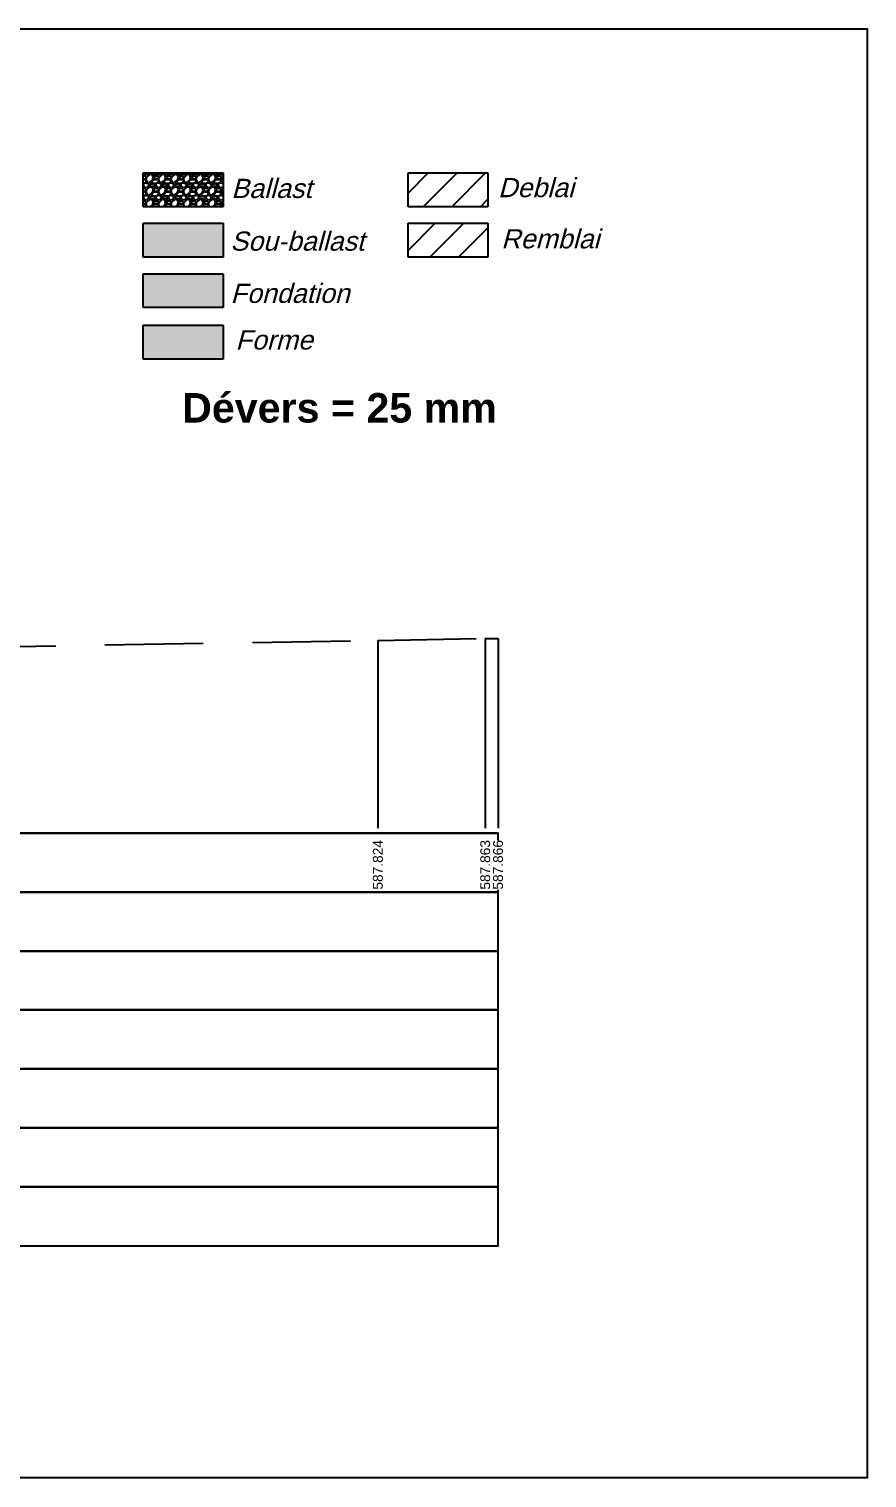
# Model space of a CAD drawing. Header units: millimetres. Extents: x 2762 to 3076, y 916 to 3305.
# Drawn here: x 2905.83 to 2922.89, y 3217.56 to 3247.06 of the extents above; entities that cross this region are included whole.
import ezdxf

# ---------------------------------------------------------------- set-up
doc = ezdxf.new("R2010")
doc.units = ezdxf.units.MM
doc.header["$LTSCALE"] = 2
doc.linetypes.add('CACHE', pattern=[9.525, 6.35, -3.175])
doc.linetypes.add('DASHED', pattern=[0.75, 0.5, -0.25])
doc.layers.add('C-ANNO-TABL-TEXT', color=150, linetype='Continuous')
doc.styles.add('ARIAL', font='arial.ttf')
doc.styles.add('C3D_Profil_Travers', font='romans.shx')
doc.styles.get("Standard").update_dxf_attribs({"font": 'arial.ttf'})

msp = doc.modelspace()

# ---------------------------------------------------------------- hatches: boundary and pattern name
h = msp.add_hatch(color=11)
h.dxf.hatch_style = 1
h.paths.add_polyline_path([(2909.781, 3243.101), (2908.155, 3243.101), (2908.155, 3242.409), (2909.781, 3242.409)])
h = msp.add_hatch(color=30)
h.dxf.hatch_style = 1
h.paths.add_polyline_path([(2909.781, 3242.074), (2908.155, 3242.074), (2908.155, 3241.382), (2909.781, 3241.382)])
h = msp.add_hatch(color=83)
h.dxf.hatch_style = 1
h.paths.add_polyline_path([(2909.781, 3241.028), (2908.155, 3241.028), (2908.155, 3240.336), (2909.781, 3240.336)])

# ---------------------------------------------------------------- linework, layer by layer
for p, q in [((2908.155, 3244.129), (2909.781, 3244.129)), ((2908.155, 3243.437), (2908.155, 3244.129)), ((2909.781, 3244.129), (2909.781, 3243.437)), ((2913.548, 3244.129), (2915.174, 3244.129)), ((2913.548, 3243.437), (2913.548, 3244.129)), ((2915.174, 3244.129), (2915.174, 3243.437)), ((2909.781, 3243.437), (2908.155, 3243.437)), ((2915.174, 3243.437), (2913.548, 3243.437)), ((2908.155, 3243.101), (2909.781, 3243.101)), ((2908.155, 3242.409), (2908.155, 3243.101)), ((2909.781, 3243.101), (2909.781, 3242.409)), ((2913.548, 3243.101), (2915.174, 3243.101)), ((2913.548, 3242.409), (2913.548, 3243.101)), ((2915.174, 3243.101), (2915.174, 3242.409)), ((2909.781, 3242.409), (2908.155, 3242.409)), ((2915.174, 3242.409), (2913.548, 3242.409)), ((2908.155, 3242.074), (2909.781, 3242.074)), ((2908.155, 3241.382), (2908.155, 3242.074)), ((2909.781, 3242.074), (2909.781, 3241.382)), ((2909.781, 3241.382), (2908.155, 3241.382)), ((2908.155, 3241.028), (2909.781, 3241.028)), ((2908.155, 3240.336), (2908.155, 3241.028)), ((2909.781, 3241.028), (2909.781, 3240.336)), ((2909.781, 3240.336), (2908.155, 3240.336))]:
    msp.add_line(p, q)
at = {"linetype": 'Continuous'}
for p, q in [((2908.161, 3244.129), (2908.174, 3244.098)), ((2908.26, 3244.098), (2908.271, 3244.129)), ((2908.317, 3244.103), (2908.293, 3244.129)), ((2908.394, 3244.129), (2908.376, 3244.108)), ((2908.415, 3244.129), (2908.428, 3244.098)), ((2908.514, 3244.098), (2908.525, 3244.129)), ((2908.571, 3244.103), (2908.547, 3244.129)), ((2908.648, 3244.129), (2908.63, 3244.108)), ((2908.669, 3244.129), (2908.682, 3244.098)), ((2908.768, 3244.098), (2908.779, 3244.129)), ((2908.825, 3244.103), (2908.801, 3244.129)), ((2908.902, 3244.129), (2908.884, 3244.108)), ((2908.923, 3244.129), (2908.936, 3244.098)), ((2909.022, 3244.098), (2909.033, 3244.129)), ((2909.079, 3244.103), (2909.055, 3244.129)), ((2909.156, 3244.129), (2909.138, 3244.108)), ((2909.177, 3244.129), (2909.19, 3244.098)), ((2909.276, 3244.098), (2909.287, 3244.129)), ((2909.333, 3244.103), (2909.309, 3244.129)), ((2909.41, 3244.129), (2909.392, 3244.108)), ((2909.431, 3244.129), (2909.444, 3244.098)), ((2909.53, 3244.098), (2909.541, 3244.129)), ((2909.587, 3244.103), (2909.563, 3244.129)), ((2909.664, 3244.129), (2909.646, 3244.108)), ((2909.685, 3244.129), (2909.698, 3244.098)), ((2908.158, 3244.082), (2908.155, 3244.084)), ((2908.155, 3244.08), (2908.158, 3244.082)), ((2908.195, 3244.054), (2908.155, 3244.06)), ((2908.155, 3244.014), (2908.205, 3244.008)), ((2908.155, 3243.994), (2908.181, 3243.994)), ((2908.207, 3243.929), (2908.155, 3243.902)), ((2908.158, 3243.828), (2908.155, 3243.83)), ((2908.155, 3243.826), (2908.158, 3243.828)), ((2908.159, 3243.879), (2908.174, 3243.844)), ((2908.16, 3243.879), (2908.176, 3243.915)), ((2908.173, 3244.098), (2908.216, 3244.085)), ((2908.173, 3243.844), (2908.216, 3243.831)), ((2908.176, 3243.915), (2908.217, 3243.928)), ((2908.18, 3243.996), (2908.214, 3243.973)), ((2908.218, 3244.038), (2908.197, 3244.056)), ((2908.204, 3243.999), (2908.217, 3244.021)), ((2908.214, 3243.971), (2908.204, 3243.935)), ((2908.216, 3244.085), (2908.26, 3244.098)), ((2908.216, 3243.926), (2908.257, 3243.911)), ((2908.216, 3243.831), (2908.26, 3243.844)), ((2908.219, 3244.039), (2908.217, 3243.986)), ((2908.217, 3244.021), (2908.217, 3244.037)), ((2908.217, 3243.986), (2908.237, 3243.938)), ((2908.284, 3244.086), (2908.225, 3244.032)), ((2908.284, 3243.832), (2908.225, 3243.778)), ((2908.237, 3243.935), (2908.29, 3243.933)), ((2908.256, 3243.913), (2908.271, 3243.88)), ((2908.26, 3243.844), (2908.273, 3243.879)), ((2908.337, 3244.085), (2908.276, 3244.09)), ((2908.337, 3243.831), (2908.276, 3243.836)), ((2908.317, 3243.849), (2908.289, 3243.879)), ((2908.29, 3243.935), (2908.346, 3243.979)), ((2908.29, 3243.879), (2908.298, 3243.9)), ((2908.346, 3243.899), (2908.298, 3243.894)), ((2908.36, 3244.109), (2908.302, 3244.104)), ((2908.36, 3243.855), (2908.302, 3243.85)), ((2908.324, 3243.943), (2908.369, 3243.993)), ((2908.343, 3243.913), (2908.325, 3243.944)), ((2908.364, 3244.041), (2908.336, 3244.086)), ((2908.364, 3243.787), (2908.336, 3243.832)), ((2908.405, 3243.909), (2908.341, 3243.914)), ((2908.346, 3243.978), (2908.366, 3244.042)), ((2908.397, 3243.892), (2908.346, 3243.905)), ((2908.363, 3244.085), (2908.373, 3244.06)), ((2908.363, 3243.831), (2908.373, 3243.806)), ((2908.382, 3244.093), (2908.364, 3244.086)), ((2908.382, 3243.839), (2908.364, 3243.832)), ((2908.369, 3243.994), (2908.435, 3243.994)), ((2908.374, 3244.06), (2908.412, 3244.082)), ((2908.399, 3244.062), (2908.374, 3244.037)), ((2908.374, 3244.037), (2908.394, 3244.006)), ((2908.374, 3243.806), (2908.412, 3243.828)), ((2908.399, 3243.88), (2908.376, 3243.854)), ((2908.412, 3244.082), (2908.381, 3244.093)), ((2908.412, 3243.828), (2908.381, 3243.839)), ((2908.395, 3244.016), (2908.459, 3244.008)), ((2908.399, 3243.879), (2908.397, 3243.892)), ((2908.449, 3244.054), (2908.399, 3244.061)), ((2908.461, 3243.929), (2908.408, 3243.901)), ((2908.413, 3243.879), (2908.428, 3243.844)), ((2908.414, 3243.879), (2908.43, 3243.915)), ((2908.427, 3244.098), (2908.47, 3244.085)), ((2908.427, 3243.844), (2908.47, 3243.831)), ((2908.43, 3243.915), (2908.471, 3243.928)), ((2908.434, 3243.996), (2908.468, 3243.973)), ((2908.472, 3244.038), (2908.451, 3244.056)), ((2908.458, 3243.999), (2908.471, 3244.021)), ((2908.468, 3243.971), (2908.458, 3243.935)), ((2908.47, 3244.085), (2908.514, 3244.098)), ((2908.47, 3243.926), (2908.511, 3243.911)), ((2908.47, 3243.831), (2908.514, 3243.844)), ((2908.473, 3244.039), (2908.471, 3243.986)), ((2908.471, 3244.021), (2908.471, 3244.037)), ((2908.471, 3243.986), (2908.491, 3243.938)), ((2908.538, 3244.086), (2908.479, 3244.032)), ((2908.538, 3243.832), (2908.479, 3243.778)), ((2908.491, 3243.935), (2908.544, 3243.933)), ((2908.51, 3243.913), (2908.525, 3243.88)), ((2908.514, 3243.844), (2908.527, 3243.879)), ((2908.591, 3244.085), (2908.53, 3244.09)), ((2908.591, 3243.831), (2908.53, 3243.836)), ((2908.571, 3243.849), (2908.543, 3243.879)), ((2908.544, 3243.935), (2908.6, 3243.979)), ((2908.544, 3243.879), (2908.552, 3243.9)), ((2908.6, 3243.899), (2908.552, 3243.894)), ((2908.614, 3244.109), (2908.556, 3244.104)), ((2908.614, 3243.855), (2908.556, 3243.85)), ((2908.578, 3243.943), (2908.623, 3243.993)), ((2908.597, 3243.913), (2908.579, 3243.944)), ((2908.618, 3244.041), (2908.59, 3244.086)), ((2908.618, 3243.787), (2908.59, 3243.832)), ((2908.659, 3243.909), (2908.595, 3243.914)), ((2908.6, 3243.978), (2908.62, 3244.042)), ((2908.651, 3243.892), (2908.6, 3243.905)), ((2908.617, 3244.085), (2908.627, 3244.06)), ((2908.617, 3243.831), (2908.627, 3243.806)), ((2908.636, 3244.093), (2908.618, 3244.086)), ((2908.636, 3243.839), (2908.618, 3243.832)), ((2908.623, 3243.994), (2908.689, 3243.994)), ((2908.628, 3244.06), (2908.666, 3244.082)), ((2908.653, 3244.062), (2908.628, 3244.037)), ((2908.628, 3244.037), (2908.648, 3244.006)), ((2908.628, 3243.806), (2908.666, 3243.828)), ((2908.653, 3243.88), (2908.63, 3243.854)), ((2908.666, 3244.082), (2908.635, 3244.093)), ((2908.666, 3243.828), (2908.635, 3243.839)), ((2908.649, 3244.016), (2908.713, 3244.008)), ((2908.653, 3243.879), (2908.651, 3243.892)), ((2908.703, 3244.054), (2908.653, 3244.061)), ((2908.715, 3243.929), (2908.662, 3243.901)), ((2908.667, 3243.879), (2908.682, 3243.844)), ((2908.668, 3243.879), (2908.684, 3243.915)), ((2908.681, 3244.098), (2908.724, 3244.085)), ((2908.681, 3243.844), (2908.724, 3243.831)), ((2908.684, 3243.915), (2908.725, 3243.928)), ((2908.688, 3243.996), (2908.722, 3243.973)), ((2908.726, 3244.038), (2908.705, 3244.056)), ((2908.712, 3243.999), (2908.725, 3244.021)), ((2908.722, 3243.971), (2908.712, 3243.935)), ((2908.724, 3244.085), (2908.768, 3244.098)), ((2908.724, 3243.926), (2908.765, 3243.911)), ((2908.724, 3243.831), (2908.768, 3243.844)), ((2908.727, 3244.039), (2908.725, 3243.986)), ((2908.725, 3244.021), (2908.725, 3244.037)), ((2908.725, 3243.986), (2908.745, 3243.938)), ((2908.792, 3244.086), (2908.733, 3244.032)), ((2908.792, 3243.832), (2908.733, 3243.778)), ((2908.745, 3243.935), (2908.798, 3243.933)), ((2908.764, 3243.913), (2908.779, 3243.88)), ((2908.768, 3243.844), (2908.781, 3243.879)), ((2908.845, 3244.085), (2908.784, 3244.09)), ((2908.845, 3243.831), (2908.784, 3243.836)), ((2908.825, 3243.849), (2908.797, 3243.879)), ((2908.798, 3243.935), (2908.854, 3243.979)), ((2908.798, 3243.879), (2908.806, 3243.9)), ((2908.854, 3243.899), (2908.806, 3243.894)), ((2908.868, 3244.109), (2908.81, 3244.104)), ((2908.868, 3243.855), (2908.81, 3243.85)), ((2908.832, 3243.943), (2908.877, 3243.993)), ((2908.851, 3243.913), (2908.833, 3243.944)), ((2908.872, 3244.041), (2908.844, 3244.086)), ((2908.872, 3243.787), (2908.844, 3243.832)), ((2908.913, 3243.909), (2908.849, 3243.914)), ((2908.854, 3243.978), (2908.874, 3244.042)), ((2908.905, 3243.892), (2908.854, 3243.905)), ((2908.871, 3244.085), (2908.881, 3244.06)), ((2908.871, 3243.831), (2908.881, 3243.806)), ((2908.89, 3244.093), (2908.872, 3244.086)), ((2908.89, 3243.839), (2908.872, 3243.832)), ((2908.877, 3243.994), (2908.943, 3243.994)), ((2908.882, 3244.06), (2908.92, 3244.082)), ((2908.907, 3244.062), (2908.882, 3244.037)), ((2908.882, 3244.037), (2908.902, 3244.006)), ((2908.882, 3243.806), (2908.92, 3243.828)), ((2908.907, 3243.88), (2908.884, 3243.854)), ((2908.92, 3244.082), (2908.889, 3244.093)), ((2908.92, 3243.828), (2908.889, 3243.839)), ((2908.903, 3244.016), (2908.967, 3244.008)), ((2908.907, 3243.879), (2908.905, 3243.892)), ((2908.957, 3244.054), (2908.907, 3244.061)), ((2908.969, 3243.929), (2908.916, 3243.901)), ((2908.921, 3243.879), (2908.936, 3243.844)), ((2908.922, 3243.879), (2908.938, 3243.915)), ((2908.935, 3244.098), (2908.978, 3244.085)), ((2908.935, 3243.844), (2908.978, 3243.831)), ((2908.938, 3243.915), (2908.979, 3243.928)), ((2908.942, 3243.996), (2908.976, 3243.973)), ((2908.98, 3244.038), (2908.959, 3244.056)), ((2908.966, 3243.999), (2908.979, 3244.021)), ((2908.976, 3243.971), (2908.966, 3243.935)), ((2908.978, 3244.085), (2909.022, 3244.098)), ((2908.978, 3243.926), (2909.019, 3243.911)), ((2908.978, 3243.831), (2909.022, 3243.844)), ((2908.981, 3244.039), (2908.979, 3243.986)), ((2908.979, 3244.021), (2908.979, 3244.037)), ((2908.979, 3243.986), (2908.999, 3243.938)), ((2909.046, 3244.086), (2908.987, 3244.032)), ((2909.046, 3243.832), (2908.987, 3243.778)), ((2908.999, 3243.935), (2909.052, 3243.933)), ((2909.018, 3243.913), (2909.033, 3243.88)), ((2909.022, 3243.844), (2909.035, 3243.879)), ((2909.099, 3244.085), (2909.038, 3244.09)), ((2909.099, 3243.831), (2909.038, 3243.836)), ((2909.079, 3243.849), (2909.051, 3243.879)), ((2909.052, 3243.935), (2909.108, 3243.979)), ((2909.052, 3243.879), (2909.06, 3243.9)), ((2909.108, 3243.899), (2909.06, 3243.894)), ((2909.122, 3244.109), (2909.064, 3244.104)), ((2909.122, 3243.855), (2909.064, 3243.85)), ((2909.086, 3243.943), (2909.131, 3243.993)), ((2909.105, 3243.913), (2909.087, 3243.944)), ((2909.126, 3244.041), (2909.098, 3244.086)), ((2909.126, 3243.787), (2909.098, 3243.832)), ((2909.167, 3243.909), (2909.103, 3243.914)), ((2909.108, 3243.978), (2909.128, 3244.042)), ((2909.159, 3243.892), (2909.108, 3243.905)), ((2909.125, 3244.085), (2909.135, 3244.06)), ((2909.125, 3243.831), (2909.135, 3243.806)), ((2909.144, 3244.093), (2909.126, 3244.086)), ((2909.144, 3243.839), (2909.126, 3243.832)), ((2909.131, 3243.994), (2909.197, 3243.994)), ((2909.136, 3244.06), (2909.174, 3244.082)), ((2909.161, 3244.062), (2909.136, 3244.037)), ((2909.136, 3244.037), (2909.156, 3244.006)), ((2909.136, 3243.806), (2909.174, 3243.828)), ((2909.161, 3243.88), (2909.138, 3243.854)), ((2909.174, 3244.082), (2909.143, 3244.093)), ((2909.174, 3243.828), (2909.143, 3243.839)), ((2909.157, 3244.016), (2909.221, 3244.008)), ((2909.161, 3243.879), (2909.159, 3243.892)), ((2909.211, 3244.054), (2909.161, 3244.061)), ((2909.223, 3243.929), (2909.17, 3243.901)), ((2909.175, 3243.879), (2909.19, 3243.844)), ((2909.176, 3243.879), (2909.192, 3243.915)), ((2909.189, 3244.098), (2909.232, 3244.085)), ((2909.189, 3243.844), (2909.232, 3243.831)), ((2909.192, 3243.915), (2909.233, 3243.928)), ((2909.196, 3243.996), (2909.23, 3243.973)), ((2909.234, 3244.038), (2909.213, 3244.056)), ((2909.22, 3243.999), (2909.233, 3244.021)), ((2909.23, 3243.971), (2909.22, 3243.935)), ((2909.232, 3244.085), (2909.276, 3244.098)), ((2909.232, 3243.926), (2909.273, 3243.911)), ((2909.232, 3243.831), (2909.276, 3243.844)), ((2909.235, 3244.039), (2909.233, 3243.986)), ((2909.233, 3244.021), (2909.233, 3244.037)), ((2909.233, 3243.986), (2909.253, 3243.938)), ((2909.3, 3244.086), (2909.241, 3244.032)), ((2909.3, 3243.832), (2909.241, 3243.778)), ((2909.253, 3243.935), (2909.306, 3243.933)), ((2909.272, 3243.913), (2909.287, 3243.88)), ((2909.276, 3243.844), (2909.289, 3243.879)), ((2909.353, 3244.085), (2909.292, 3244.09)), ((2909.353, 3243.831), (2909.292, 3243.836)), ((2909.333, 3243.849), (2909.305, 3243.879)), ((2909.306, 3243.935), (2909.362, 3243.979)), ((2909.306, 3243.879), (2909.314, 3243.9)), ((2909.362, 3243.899), (2909.314, 3243.894)), ((2909.376, 3244.109), (2909.318, 3244.104)), ((2909.376, 3243.855), (2909.318, 3243.85)), ((2909.34, 3243.943), (2909.385, 3243.993)), ((2909.359, 3243.913), (2909.341, 3243.944)), ((2909.38, 3244.041), (2909.352, 3244.086)), ((2909.38, 3243.787), (2909.352, 3243.832)), ((2909.421, 3243.909), (2909.357, 3243.914)), ((2909.362, 3243.978), (2909.382, 3244.042)), ((2909.413, 3243.892), (2909.362, 3243.905)), ((2909.379, 3244.085), (2909.389, 3244.06)), ((2909.379, 3243.831), (2909.389, 3243.806)), ((2909.398, 3244.093), (2909.38, 3244.086)), ((2909.398, 3243.839), (2909.38, 3243.832)), ((2909.385, 3243.994), (2909.451, 3243.994)), ((2909.39, 3244.06), (2909.428, 3244.082)), ((2909.415, 3244.062), (2909.39, 3244.037)), ((2909.39, 3244.037), (2909.41, 3244.006)), ((2909.39, 3243.806), (2909.428, 3243.828)), ((2909.415, 3243.88), (2909.392, 3243.854)), ((2909.428, 3244.082), (2909.397, 3244.093)), ((2909.428, 3243.828), (2909.397, 3243.839)), ((2909.411, 3244.016), (2909.475, 3244.008)), ((2909.415, 3243.879), (2909.413, 3243.892)), ((2909.465, 3244.054), (2909.415, 3244.061)), ((2909.477, 3243.929), (2909.424, 3243.901)), ((2909.429, 3243.879), (2909.444, 3243.844)), ((2909.43, 3243.879), (2909.446, 3243.915)), ((2909.443, 3244.098), (2909.486, 3244.085)), ((2909.443, 3243.844), (2909.486, 3243.831)), ((2909.446, 3243.915), (2909.487, 3243.928)), ((2909.45, 3243.996), (2909.484, 3243.973)), ((2909.488, 3244.038), (2909.467, 3244.056)), ((2909.474, 3243.999), (2909.487, 3244.021)), ((2909.484, 3243.971), (2909.474, 3243.935)), ((2909.486, 3244.085), (2909.53, 3244.098)), ((2909.486, 3243.926), (2909.527, 3243.911)), ((2909.486, 3243.831), (2909.53, 3243.844)), ((2909.489, 3244.039), (2909.487, 3243.986)), ((2909.487, 3244.021), (2909.487, 3244.037)), ((2909.487, 3243.986), (2909.507, 3243.938)), ((2909.554, 3244.086), (2909.495, 3244.032)), ((2909.554, 3243.832), (2909.495, 3243.778)), ((2909.507, 3243.935), (2909.56, 3243.933)), ((2909.526, 3243.913), (2909.541, 3243.88)), ((2909.53, 3243.844), (2909.543, 3243.879)), ((2909.607, 3244.085), (2909.546, 3244.09)), ((2909.607, 3243.831), (2909.546, 3243.836)), ((2909.587, 3243.849), (2909.559, 3243.879)), ((2909.56, 3243.935), (2909.616, 3243.979)), ((2909.56, 3243.879), (2909.568, 3243.9)), ((2909.616, 3243.899), (2909.568, 3243.894)), ((2909.63, 3244.109), (2909.572, 3244.104)), ((2909.63, 3243.855), (2909.572, 3243.85)), ((2909.594, 3243.943), (2909.639, 3243.993)), ((2909.613, 3243.913), (2909.595, 3243.944)), ((2909.634, 3244.041), (2909.606, 3244.086)), ((2909.634, 3243.787), (2909.606, 3243.832)), ((2909.675, 3243.909), (2909.611, 3243.914)), ((2909.616, 3243.978), (2909.636, 3244.042)), ((2909.667, 3243.892), (2909.616, 3243.905)), ((2909.633, 3244.085), (2909.643, 3244.06)), ((2909.633, 3243.831), (2909.643, 3243.806)), ((2909.652, 3244.093), (2909.634, 3244.086)), ((2909.652, 3243.839), (2909.634, 3243.832)), ((2909.639, 3243.994), (2909.705, 3243.994)), ((2909.644, 3244.06), (2909.682, 3244.082)), ((2909.669, 3244.062), (2909.644, 3244.037)), ((2909.644, 3244.037), (2909.664, 3244.006)), ((2909.644, 3243.806), (2909.682, 3243.828)), ((2909.669, 3243.88), (2909.646, 3243.854)), ((2909.682, 3244.082), (2909.651, 3244.093)), ((2909.682, 3243.828), (2909.651, 3243.839)), ((2909.665, 3244.016), (2909.729, 3244.008)), ((2909.669, 3243.879), (2909.667, 3243.892)), ((2909.719, 3244.054), (2909.669, 3244.061)), ((2909.731, 3243.929), (2909.678, 3243.901)), ((2909.683, 3243.879), (2909.698, 3243.844)), ((2909.684, 3243.879), (2909.7, 3243.915)), ((2909.697, 3244.098), (2909.74, 3244.085)), ((2909.697, 3243.844), (2909.74, 3243.831)), ((2909.7, 3243.915), (2909.741, 3243.928)), ((2909.704, 3243.996), (2909.738, 3243.973)), ((2909.742, 3244.038), (2909.721, 3244.056)), ((2909.728, 3243.999), (2909.741, 3244.021)), ((2909.738, 3243.971), (2909.728, 3243.935)), ((2909.74, 3244.085), (2909.781, 3244.097)), ((2909.74, 3243.926), (2909.781, 3243.911)), ((2909.74, 3243.831), (2909.781, 3243.843)), ((2909.743, 3244.039), (2909.741, 3243.986)), ((2909.741, 3244.021), (2909.741, 3244.037)), ((2909.741, 3243.986), (2909.761, 3243.938)), ((2909.781, 3244.061), (2909.749, 3244.032)), ((2909.761, 3243.935), (2909.781, 3243.934)), ((2909.78, 3243.913), (2909.781, 3243.91)), ((2908.195, 3243.8), (2908.155, 3243.806)), ((2908.155, 3243.76), (2908.205, 3243.754)), ((2908.155, 3243.74), (2908.181, 3243.74)), ((2908.207, 3243.675), (2908.155, 3243.648)), ((2908.158, 3243.574), (2908.155, 3243.576)), ((2908.155, 3243.572), (2908.158, 3243.574)), ((2908.195, 3243.546), (2908.155, 3243.552)), ((2908.159, 3243.625), (2908.174, 3243.59)), ((2908.16, 3243.625), (2908.176, 3243.661)), ((2908.173, 3243.59), (2908.216, 3243.577)), ((2908.176, 3243.661), (2908.217, 3243.674)), ((2908.18, 3243.742), (2908.214, 3243.719)), ((2908.218, 3243.784), (2908.197, 3243.802)), ((2908.218, 3243.53), (2908.197, 3243.548)), ((2908.204, 3243.745), (2908.217, 3243.767)), ((2908.214, 3243.717), (2908.204, 3243.681)), ((2908.216, 3243.672), (2908.257, 3243.657)), ((2908.216, 3243.577), (2908.26, 3243.59)), ((2908.219, 3243.785), (2908.217, 3243.732)), ((2908.217, 3243.767), (2908.217, 3243.783)), ((2908.217, 3243.732), (2908.237, 3243.684)), ((2908.219, 3243.531), (2908.217, 3243.478)), ((2908.217, 3243.513), (2908.217, 3243.529)), ((2908.284, 3243.578), (2908.225, 3243.524)), ((2908.237, 3243.681), (2908.29, 3243.679)), ((2908.256, 3243.659), (2908.271, 3243.626)), ((2908.26, 3243.59), (2908.273, 3243.625)), ((2908.337, 3243.577), (2908.276, 3243.582)), ((2908.317, 3243.595), (2908.289, 3243.625)), ((2908.29, 3243.681), (2908.346, 3243.725)), ((2908.29, 3243.625), (2908.298, 3243.646)), ((2908.346, 3243.645), (2908.298, 3243.64)), ((2908.36, 3243.601), (2908.302, 3243.596)), ((2908.324, 3243.689), (2908.369, 3243.739)), ((2908.343, 3243.659), (2908.325, 3243.69)), ((2908.364, 3243.533), (2908.336, 3243.578)), ((2908.405, 3243.655), (2908.341, 3243.66)), ((2908.346, 3243.724), (2908.366, 3243.788)), ((2908.397, 3243.638), (2908.346, 3243.651)), ((2908.346, 3243.47), (2908.366, 3243.534)), ((2908.363, 3243.577), (2908.373, 3243.552)), ((2908.382, 3243.585), (2908.364, 3243.578)), ((2908.369, 3243.74), (2908.435, 3243.74)), ((2908.399, 3243.808), (2908.374, 3243.783)), ((2908.374, 3243.783), (2908.394, 3243.752)), ((2908.374, 3243.552), (2908.412, 3243.574)), ((2908.399, 3243.554), (2908.374, 3243.529)), ((2908.374, 3243.529), (2908.394, 3243.498)), ((2908.399, 3243.626), (2908.376, 3243.6)), ((2908.412, 3243.574), (2908.381, 3243.585)), ((2908.395, 3243.762), (2908.459, 3243.754)), ((2908.399, 3243.625), (2908.397, 3243.638)), ((2908.449, 3243.8), (2908.399, 3243.807)), ((2908.449, 3243.546), (2908.399, 3243.553)), ((2908.461, 3243.675), (2908.408, 3243.647)), ((2908.413, 3243.625), (2908.428, 3243.59)), ((2908.414, 3243.625), (2908.43, 3243.661)), ((2908.427, 3243.59), (2908.47, 3243.577)), ((2908.43, 3243.661), (2908.471, 3243.674)), ((2908.434, 3243.742), (2908.468, 3243.719)), ((2908.472, 3243.784), (2908.451, 3243.802)), ((2908.472, 3243.53), (2908.451, 3243.548)), ((2908.458, 3243.745), (2908.471, 3243.767)), ((2908.468, 3243.717), (2908.458, 3243.681)), ((2908.47, 3243.672), (2908.511, 3243.657)), ((2908.47, 3243.577), (2908.514, 3243.59)), ((2908.473, 3243.785), (2908.471, 3243.732)), ((2908.471, 3243.767), (2908.471, 3243.783)), ((2908.471, 3243.732), (2908.491, 3243.684)), ((2908.473, 3243.531), (2908.471, 3243.478)), ((2908.471, 3243.513), (2908.471, 3243.529)), ((2908.538, 3243.578), (2908.479, 3243.524)), ((2908.491, 3243.681), (2908.544, 3243.679)), ((2908.51, 3243.659), (2908.525, 3243.626)), ((2908.514, 3243.59), (2908.527, 3243.625)), ((2908.591, 3243.577), (2908.53, 3243.582)), ((2908.571, 3243.595), (2908.543, 3243.625)), ((2908.544, 3243.681), (2908.6, 3243.725)), ((2908.544, 3243.625), (2908.552, 3243.646)), ((2908.6, 3243.645), (2908.552, 3243.64)), ((2908.614, 3243.601), (2908.556, 3243.596)), ((2908.578, 3243.689), (2908.623, 3243.739)), ((2908.597, 3243.659), (2908.579, 3243.69)), ((2908.618, 3243.533), (2908.59, 3243.578)), ((2908.659, 3243.655), (2908.595, 3243.66)), ((2908.6, 3243.724), (2908.62, 3243.788)), ((2908.651, 3243.638), (2908.6, 3243.651)), ((2908.6, 3243.47), (2908.62, 3243.534)), ((2908.617, 3243.577), (2908.627, 3243.552)), ((2908.636, 3243.585), (2908.618, 3243.578)), ((2908.623, 3243.74), (2908.689, 3243.74)), ((2908.653, 3243.808), (2908.628, 3243.783)), ((2908.628, 3243.783), (2908.648, 3243.752)), ((2908.628, 3243.552), (2908.666, 3243.574)), ((2908.653, 3243.554), (2908.628, 3243.529)), ((2908.628, 3243.529), (2908.648, 3243.498)), ((2908.653, 3243.626), (2908.63, 3243.6)), ((2908.666, 3243.574), (2908.635, 3243.585)), ((2908.649, 3243.762), (2908.713, 3243.754)), ((2908.653, 3243.625), (2908.651, 3243.638)), ((2908.703, 3243.8), (2908.653, 3243.807)), ((2908.703, 3243.546), (2908.653, 3243.553)), ((2908.715, 3243.675), (2908.662, 3243.647)), ((2908.667, 3243.625), (2908.682, 3243.59)), ((2908.668, 3243.625), (2908.684, 3243.661)), ((2908.681, 3243.59), (2908.724, 3243.577)), ((2908.684, 3243.661), (2908.725, 3243.674)), ((2908.688, 3243.742), (2908.722, 3243.719)), ((2908.726, 3243.784), (2908.705, 3243.802)), ((2908.726, 3243.53), (2908.705, 3243.548)), ((2908.712, 3243.745), (2908.725, 3243.767)), ((2908.722, 3243.717), (2908.712, 3243.681)), ((2908.724, 3243.672), (2908.765, 3243.657)), ((2908.724, 3243.577), (2908.768, 3243.59)), ((2908.727, 3243.785), (2908.725, 3243.732)), ((2908.725, 3243.767), (2908.725, 3243.783)), ((2908.725, 3243.732), (2908.745, 3243.684)), ((2908.727, 3243.531), (2908.725, 3243.478)), ((2908.725, 3243.513), (2908.725, 3243.529)), ((2908.792, 3243.578), (2908.733, 3243.524)), ((2908.745, 3243.681), (2908.798, 3243.679)), ((2908.764, 3243.659), (2908.779, 3243.626)), ((2908.768, 3243.59), (2908.781, 3243.625)), ((2908.845, 3243.577), (2908.784, 3243.582)), ((2908.825, 3243.595), (2908.797, 3243.625)), ((2908.798, 3243.681), (2908.854, 3243.725)), ((2908.798, 3243.625), (2908.806, 3243.646)), ((2908.854, 3243.645), (2908.806, 3243.64)), ((2908.868, 3243.601), (2908.81, 3243.596)), ((2908.832, 3243.689), (2908.877, 3243.739)), ((2908.851, 3243.659), (2908.833, 3243.69)), ((2908.872, 3243.533), (2908.844, 3243.578)), ((2908.913, 3243.655), (2908.849, 3243.66)), ((2908.854, 3243.724), (2908.874, 3243.788)), ((2908.905, 3243.638), (2908.854, 3243.651)), ((2908.854, 3243.47), (2908.874, 3243.534)), ((2908.871, 3243.577), (2908.881, 3243.552)), ((2908.89, 3243.585), (2908.872, 3243.578)), ((2908.877, 3243.74), (2908.943, 3243.74)), ((2908.907, 3243.808), (2908.882, 3243.783)), ((2908.882, 3243.783), (2908.902, 3243.752)), ((2908.882, 3243.552), (2908.92, 3243.574)), ((2908.907, 3243.554), (2908.882, 3243.529)), ((2908.882, 3243.529), (2908.902, 3243.498)), ((2908.907, 3243.626), (2908.884, 3243.6)), ((2908.92, 3243.574), (2908.889, 3243.585)), ((2908.903, 3243.762), (2908.967, 3243.754)), ((2908.907, 3243.625), (2908.905, 3243.638)), ((2908.957, 3243.8), (2908.907, 3243.807)), ((2908.957, 3243.546), (2908.907, 3243.553)), ((2908.969, 3243.675), (2908.916, 3243.647)), ((2908.921, 3243.625), (2908.936, 3243.59)), ((2908.922, 3243.625), (2908.938, 3243.661)), ((2908.935, 3243.59), (2908.978, 3243.577)), ((2908.938, 3243.661), (2908.979, 3243.674)), ((2908.942, 3243.742), (2908.976, 3243.719)), ((2908.98, 3243.784), (2908.959, 3243.802)), ((2908.98, 3243.53), (2908.959, 3243.548)), ((2908.966, 3243.745), (2908.979, 3243.767)), ((2908.976, 3243.717), (2908.966, 3243.681)), ((2908.978, 3243.672), (2909.019, 3243.657)), ((2908.978, 3243.577), (2909.022, 3243.59)), ((2908.981, 3243.785), (2908.979, 3243.732)), ((2908.979, 3243.767), (2908.979, 3243.783)), ((2908.979, 3243.732), (2908.999, 3243.684)), ((2908.981, 3243.531), (2908.979, 3243.478)), ((2908.979, 3243.513), (2908.979, 3243.529)), ((2909.046, 3243.578), (2908.987, 3243.524)), ((2908.999, 3243.681), (2909.052, 3243.679)), ((2909.018, 3243.659), (2909.033, 3243.626)), ((2909.022, 3243.59), (2909.035, 3243.625)), ((2909.099, 3243.577), (2909.038, 3243.582)), ((2909.079, 3243.595), (2909.051, 3243.625)), ((2909.052, 3243.681), (2909.108, 3243.725)), ((2909.052, 3243.625), (2909.06, 3243.646)), ((2909.108, 3243.645), (2909.06, 3243.64)), ((2909.122, 3243.601), (2909.064, 3243.596)), ((2909.086, 3243.689), (2909.131, 3243.739)), ((2909.105, 3243.659), (2909.087, 3243.69)), ((2909.126, 3243.533), (2909.098, 3243.578)), ((2909.167, 3243.655), (2909.103, 3243.66)), ((2909.108, 3243.724), (2909.128, 3243.788)), ((2909.159, 3243.638), (2909.108, 3243.651)), ((2909.108, 3243.47), (2909.128, 3243.534)), ((2909.125, 3243.577), (2909.135, 3243.552)), ((2909.144, 3243.585), (2909.126, 3243.578)), ((2909.131, 3243.74), (2909.197, 3243.74)), ((2909.161, 3243.808), (2909.136, 3243.783)), ((2909.136, 3243.783), (2909.156, 3243.752)), ((2909.136, 3243.552), (2909.174, 3243.574)), ((2909.161, 3243.554), (2909.136, 3243.529)), ((2909.136, 3243.529), (2909.156, 3243.498)), ((2909.161, 3243.626), (2909.138, 3243.6)), ((2909.174, 3243.574), (2909.143, 3243.585)), ((2909.157, 3243.762), (2909.221, 3243.754)), ((2909.161, 3243.625), (2909.159, 3243.638)), ((2909.211, 3243.8), (2909.161, 3243.807)), ((2909.211, 3243.546), (2909.161, 3243.553)), ((2909.223, 3243.675), (2909.17, 3243.647)), ((2909.175, 3243.625), (2909.19, 3243.59)), ((2909.176, 3243.625), (2909.192, 3243.661)), ((2909.189, 3243.59), (2909.232, 3243.577)), ((2909.192, 3243.661), (2909.233, 3243.674)), ((2909.196, 3243.742), (2909.23, 3243.719)), ((2909.234, 3243.784), (2909.213, 3243.802)), ((2909.234, 3243.53), (2909.213, 3243.548)), ((2909.22, 3243.745), (2909.233, 3243.767)), ((2909.23, 3243.717), (2909.22, 3243.681)), ((2909.232, 3243.672), (2909.273, 3243.657)), ((2909.232, 3243.577), (2909.276, 3243.59)), ((2909.235, 3243.785), (2909.233, 3243.732)), ((2909.233, 3243.767), (2909.233, 3243.783)), ((2909.233, 3243.732), (2909.253, 3243.684)), ((2909.235, 3243.531), (2909.233, 3243.478)), ((2909.233, 3243.513), (2909.233, 3243.529)), ((2909.3, 3243.578), (2909.241, 3243.524)), ((2909.253, 3243.681), (2909.306, 3243.679)), ((2909.272, 3243.659), (2909.287, 3243.626)), ((2909.276, 3243.59), (2909.289, 3243.625)), ((2909.353, 3243.577), (2909.292, 3243.582)), ((2909.333, 3243.595), (2909.305, 3243.625)), ((2909.306, 3243.681), (2909.362, 3243.725)), ((2909.306, 3243.625), (2909.314, 3243.646)), ((2909.362, 3243.645), (2909.314, 3243.64)), ((2909.376, 3243.601), (2909.318, 3243.596)), ((2909.34, 3243.689), (2909.385, 3243.739)), ((2909.359, 3243.659), (2909.341, 3243.69)), ((2909.38, 3243.533), (2909.352, 3243.578)), ((2909.421, 3243.655), (2909.357, 3243.66)), ((2909.362, 3243.724), (2909.382, 3243.788)), ((2909.413, 3243.638), (2909.362, 3243.651)), ((2909.362, 3243.47), (2909.382, 3243.534)), ((2909.379, 3243.577), (2909.389, 3243.552)), ((2909.398, 3243.585), (2909.38, 3243.578)), ((2909.385, 3243.74), (2909.451, 3243.74)), ((2909.415, 3243.808), (2909.39, 3243.783)), ((2909.39, 3243.783), (2909.41, 3243.752)), ((2909.39, 3243.552), (2909.428, 3243.574)), ((2909.415, 3243.554), (2909.39, 3243.529)), ((2909.39, 3243.529), (2909.41, 3243.498)), ((2909.415, 3243.626), (2909.392, 3243.6)), ((2909.428, 3243.574), (2909.397, 3243.585)), ((2909.411, 3243.762), (2909.475, 3243.754)), ((2909.415, 3243.625), (2909.413, 3243.638)), ((2909.465, 3243.8), (2909.415, 3243.807)), ((2909.465, 3243.546), (2909.415, 3243.553)), ((2909.477, 3243.675), (2909.424, 3243.647)), ((2909.429, 3243.625), (2909.444, 3243.59)), ((2909.43, 3243.625), (2909.446, 3243.661)), ((2909.443, 3243.59), (2909.486, 3243.577)), ((2909.446, 3243.661), (2909.487, 3243.674)), ((2909.45, 3243.742), (2909.484, 3243.719)), ((2909.488, 3243.784), (2909.467, 3243.802)), ((2909.488, 3243.53), (2909.467, 3243.548)), ((2909.474, 3243.745), (2909.487, 3243.767)), ((2909.484, 3243.717), (2909.474, 3243.681)), ((2909.486, 3243.672), (2909.527, 3243.657)), ((2909.486, 3243.577), (2909.53, 3243.59)), ((2909.489, 3243.785), (2909.487, 3243.732)), ((2909.487, 3243.767), (2909.487, 3243.783)), ((2909.487, 3243.732), (2909.507, 3243.684)), ((2909.489, 3243.531), (2909.487, 3243.478)), ((2909.487, 3243.513), (2909.487, 3243.529)), ((2909.554, 3243.578), (2909.495, 3243.524)), ((2909.507, 3243.681), (2909.56, 3243.679)), ((2909.526, 3243.659), (2909.541, 3243.626)), ((2909.53, 3243.59), (2909.543, 3243.625)), ((2909.607, 3243.577), (2909.546, 3243.582)), ((2909.587, 3243.595), (2909.559, 3243.625)), ((2909.56, 3243.681), (2909.616, 3243.725)), ((2909.56, 3243.625), (2909.568, 3243.646)), ((2909.616, 3243.645), (2909.568, 3243.64)), ((2909.63, 3243.601), (2909.572, 3243.596)), ((2909.594, 3243.689), (2909.639, 3243.739)), ((2909.613, 3243.659), (2909.595, 3243.69)), ((2909.634, 3243.533), (2909.606, 3243.578)), ((2909.675, 3243.655), (2909.611, 3243.66)), ((2909.616, 3243.724), (2909.636, 3243.788)), ((2909.667, 3243.638), (2909.616, 3243.651)), ((2909.616, 3243.47), (2909.636, 3243.534)), ((2909.633, 3243.577), (2909.643, 3243.552)), ((2909.652, 3243.585), (2909.634, 3243.578)), ((2909.639, 3243.74), (2909.705, 3243.74)), ((2909.669, 3243.808), (2909.644, 3243.783)), ((2909.644, 3243.783), (2909.664, 3243.752)), ((2909.644, 3243.552), (2909.682, 3243.574)), ((2909.669, 3243.554), (2909.644, 3243.529)), ((2909.644, 3243.529), (2909.664, 3243.498)), ((2909.669, 3243.626), (2909.646, 3243.6)), ((2909.682, 3243.574), (2909.651, 3243.585)), ((2909.665, 3243.762), (2909.729, 3243.754)), ((2909.669, 3243.625), (2909.667, 3243.638)), ((2909.719, 3243.8), (2909.669, 3243.807)), ((2909.719, 3243.546), (2909.669, 3243.553)), ((2909.731, 3243.675), (2909.678, 3243.647)), ((2909.683, 3243.625), (2909.698, 3243.59)), ((2909.684, 3243.625), (2909.7, 3243.661)), ((2909.697, 3243.59), (2909.74, 3243.577)), ((2909.7, 3243.661), (2909.741, 3243.674)), ((2909.704, 3243.742), (2909.738, 3243.719)), ((2909.742, 3243.784), (2909.721, 3243.802)), ((2909.742, 3243.53), (2909.721, 3243.548)), ((2909.728, 3243.745), (2909.741, 3243.767)), ((2909.738, 3243.717), (2909.728, 3243.681)), ((2909.74, 3243.672), (2909.781, 3243.657)), ((2909.74, 3243.577), (2909.781, 3243.589)), ((2909.743, 3243.785), (2909.741, 3243.732)), ((2909.741, 3243.767), (2909.741, 3243.783)), ((2909.741, 3243.732), (2909.761, 3243.684)), ((2909.743, 3243.531), (2909.741, 3243.478)), ((2909.741, 3243.513), (2909.741, 3243.529)), ((2909.781, 3243.807), (2909.749, 3243.778)), ((2909.781, 3243.553), (2909.749, 3243.524)), ((2909.761, 3243.681), (2909.781, 3243.68)), ((2909.78, 3243.659), (2909.781, 3243.656)), ((2908.155, 3243.506), (2908.205, 3243.5)), ((2908.155, 3243.486), (2908.181, 3243.486)), ((2908.18, 3243.488), (2908.214, 3243.465)), ((2908.204, 3243.491), (2908.217, 3243.513)), ((2908.214, 3243.463), (2908.206, 3243.437)), ((2908.217, 3243.478), (2908.235, 3243.437)), ((2908.302, 3243.437), (2908.346, 3243.471)), ((2908.325, 3243.437), (2908.369, 3243.485)), ((2908.369, 3243.486), (2908.435, 3243.486)), ((2908.395, 3243.508), (2908.459, 3243.5)), ((2908.434, 3243.488), (2908.468, 3243.465)), ((2908.458, 3243.491), (2908.471, 3243.513)), ((2908.468, 3243.463), (2908.46, 3243.437)), ((2908.471, 3243.478), (2908.489, 3243.437)), ((2908.556, 3243.437), (2908.6, 3243.471)), ((2908.579, 3243.437), (2908.623, 3243.485)), ((2908.623, 3243.486), (2908.689, 3243.486)), ((2908.649, 3243.508), (2908.713, 3243.5)), ((2908.688, 3243.488), (2908.722, 3243.465)), ((2908.712, 3243.491), (2908.725, 3243.513)), ((2908.722, 3243.463), (2908.714, 3243.437)), ((2908.725, 3243.478), (2908.743, 3243.437)), ((2908.81, 3243.437), (2908.854, 3243.471)), ((2908.833, 3243.437), (2908.877, 3243.485)), ((2908.877, 3243.486), (2908.943, 3243.486)), ((2908.903, 3243.508), (2908.967, 3243.5)), ((2908.942, 3243.488), (2908.976, 3243.465)), ((2908.966, 3243.491), (2908.979, 3243.513)), ((2908.976, 3243.463), (2908.968, 3243.437)), ((2908.979, 3243.478), (2908.997, 3243.437)), ((2909.064, 3243.437), (2909.108, 3243.471)), ((2909.087, 3243.437), (2909.131, 3243.485)), ((2909.131, 3243.486), (2909.197, 3243.486)), ((2909.157, 3243.508), (2909.221, 3243.5)), ((2909.196, 3243.488), (2909.23, 3243.465)), ((2909.22, 3243.491), (2909.233, 3243.513)), ((2909.23, 3243.463), (2909.222, 3243.437)), ((2909.233, 3243.478), (2909.251, 3243.437)), ((2909.318, 3243.437), (2909.362, 3243.471)), ((2909.341, 3243.437), (2909.385, 3243.485)), ((2909.385, 3243.486), (2909.451, 3243.486)), ((2909.411, 3243.508), (2909.475, 3243.5)), ((2909.45, 3243.488), (2909.484, 3243.465)), ((2909.474, 3243.491), (2909.487, 3243.513)), ((2909.484, 3243.463), (2909.476, 3243.437)), ((2909.487, 3243.478), (2909.505, 3243.437)), ((2909.572, 3243.437), (2909.616, 3243.471)), ((2909.595, 3243.437), (2909.639, 3243.485)), ((2909.639, 3243.486), (2909.705, 3243.486)), ((2909.665, 3243.508), (2909.729, 3243.5)), ((2909.704, 3243.488), (2909.738, 3243.465)), ((2909.728, 3243.491), (2909.741, 3243.513)), ((2909.738, 3243.463), (2909.73, 3243.437)), ((2909.741, 3243.478), (2909.759, 3243.437))]:
    msp.add_line(p, q, dxfattribs=at)
at = {"color": 1, "linetype": 'Continuous'}
for p, q in [((2913.548, 3243.716), (2913.96, 3244.129)), ((2913.852, 3243.437), (2914.544, 3244.129)), ((2914.436, 3243.437), (2915.127, 3244.129)), ((2915.019, 3243.437), (2915.174, 3243.592))]:
    msp.add_line(p, q, dxfattribs=at)
at = {"color": 3, "linetype": 'Continuous'}
for p, q in [((2913.548, 3242.549), (2914.1, 3243.101)), ((2913.992, 3242.409), (2914.684, 3243.101)), ((2914.576, 3242.409), (2915.174, 3243.008)), ((2915.159, 3242.409), (2915.174, 3242.425))]:
    msp.add_line(p, q, dxfattribs=at)
at = {"color": 105, "linetype": 'DASHED', "lineweight": -3, "ltscale": 2}
for p, q in [((2898.38, 3234.366), (2912.934, 3234.608)), ((2912.934, 3234.608), (2915.119, 3234.647)), ((2915.119, 3234.647), (2915.38, 3234.649))]:
    msp.add_line(p, q, dxfattribs=at)
at = {"color": 98, "linetype": 'CACHE', "lineweight": -3}
for p, q in [((2912.934, 3234.608), (2912.934, 3230.784)), ((2915.119, 3234.647), (2915.119, 3230.784)), ((2915.38, 3234.649), (2915.38, 3230.784))]:
    msp.add_line(p, q, dxfattribs=at)
at = {"color": 7, "linetype": 'Continuous', "lineweight": -3}
msp.add_line((2881.379, 3230.684), (2915.381, 3230.684), dxfattribs=at)
for points in [[(2881.379, 3229.484), (2915.381, 3229.484), (2915.381, 3230.684), (2881.379, 3230.684)], [(2881.379, 3228.284), (2915.381, 3228.284), (2915.381, 3229.484), (2881.379, 3229.484)], [(2881.379, 3227.084), (2915.381, 3227.084), (2915.381, 3228.284), (2881.379, 3228.284)], [(2881.379, 3225.884), (2915.381, 3225.884), (2915.381, 3227.084), (2881.379, 3227.084)], [(2881.379, 3224.684), (2915.381, 3224.684), (2915.381, 3225.884), (2881.379, 3225.884)], [(2881.379, 3223.484), (2915.381, 3223.484), (2915.381, 3224.684), (2881.379, 3224.684)], [(2881.379, 3222.284), (2915.381, 3222.284), (2915.381, 3223.484), (2881.379, 3223.484)]]:
    msp.add_3dface(points, dxfattribs=at)

# ---------------------------------------------------------------- texts
at = {"insert": (2908.949, 3239.643), "char_height": 0.6, "attachment_point": 1}
msp.add_mtext_dynamic_manual_height_columns('{\\fArial|b1|i0|c0|p34;Dévers = 25 mm}', width=8.82587, gutter_width=1.25, heights=[0], dxfattribs=at)
at = {"layer": 'C-ANNO-TABL-TEXT', "color": 7, "style": 'ARIAL', "oblique": 15}
for s, p in [('Ballast', (2909.949, 3243.615)), ('Deblai', (2915.379, 3243.631)), ('Sou-ballast', (2909.929, 3242.542)), ('Remblai', (2915.443, 3242.589)), ('Fondation', (2909.934, 3241.479)), ('Forme', (2910.034, 3240.53))]:
    msp.add_text(s, height=0.39, dxfattribs=at).set_placement(p)

# ---------------------------------------------------------------- next in the draw order: texts
at = {"color": 7, "linetype": 'Continuous', "lineweight": -3, "char_height": 0.2, "attachment_point": 4, "rotation": 90, "style": 'C3D_Profil_Travers', "bg_fill": 3, "box_fill_scale": 1.000375, "bg_fill_color": 256, "bg_fill_true_color": 13158600, "bg_fill_transparency": 0}
for s, insert, width in [('{\\fArial|b0|i0|c0|p34;587.824}', (2912.934, 3229.534), 0.99471), ('{\\fArial|b0|i0|c0|p34;587.863}', (2915.119, 3229.534), 0.99553)]:
    msp.add_mtext(s, dxfattribs=dict(at, insert=insert, width=width))

# ---------------------------------------------------------------- next in the draw order: texts
at = {"color": 7, "linetype": 'Continuous', "lineweight": -3, "insert": (2915.38, 3229.534), "char_height": 0.2, "width": 0.99539, "attachment_point": 4, "rotation": 90, "style": 'C3D_Profil_Travers', "bg_fill": 3, "box_fill_scale": 1.000375, "bg_fill_color": 256, "bg_fill_true_color": 13158600, "bg_fill_transparency": 0}
msp.add_mtext('{\\fArial|b0|i0|c0|p34;587.866}', dxfattribs=at)

# ---------------------------------------------------------------- next in the draw order: linework, layer by layer
msp.add_lwpolyline([(2873.89, 3247.056), (2922.89, 3247.056), (2922.89, 3217.556), (2873.89, 3217.556)], close=True)

doc.saveas('drawing.dxf')
